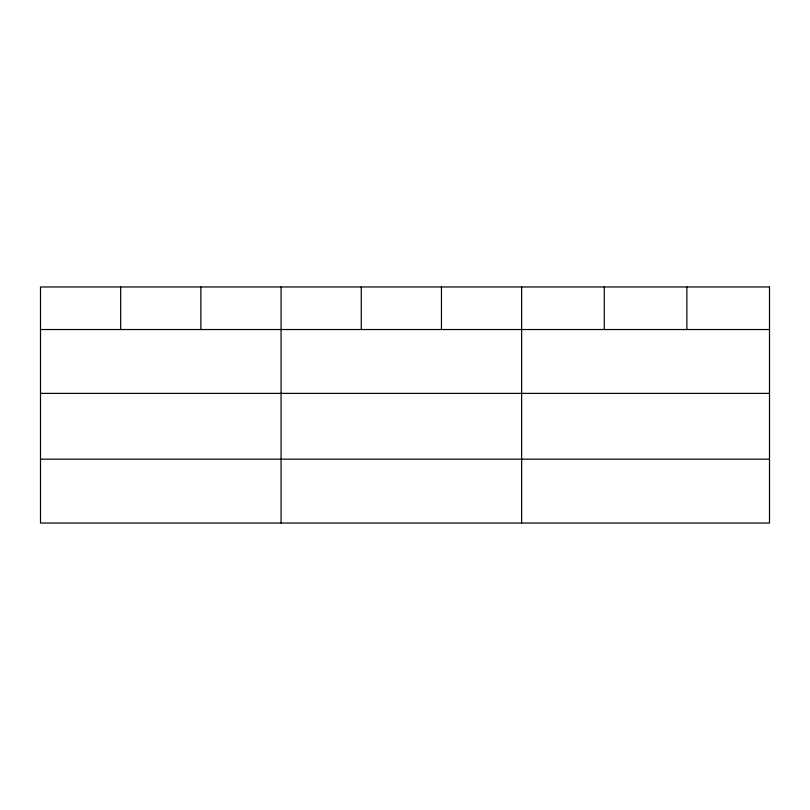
<?xml version="1.0" encoding="UTF-8"?>
<svg xmlns="http://www.w3.org/2000/svg" width="810" height="810" viewBox="0 0 810 810"><rect width="100%" height="100%" fill="white"/><g stroke="black" fill="none" stroke-linecap="round" stroke-linejoin="round"><path stroke-width="1.21" d="M40.5 329.528L769.5 329.528M40.5 393.376L769.5 393.376M40.5 459.169L769.5 459.169M686.88 286.973L686.88 329.528M604.26 286.973L604.26 329.528M521.64 286.973L521.64 523.027M441.45 286.973L441.45 329.528M361.26 286.973L361.26 329.528M281.07 286.973L281.07 523.027M200.88 286.973L200.88 329.528M120.69 286.973L120.69 329.528M769.5 286.973L40.5 286.973L40.5 523.027L769.5 523.027L769.5 286.973"/></g></svg>
